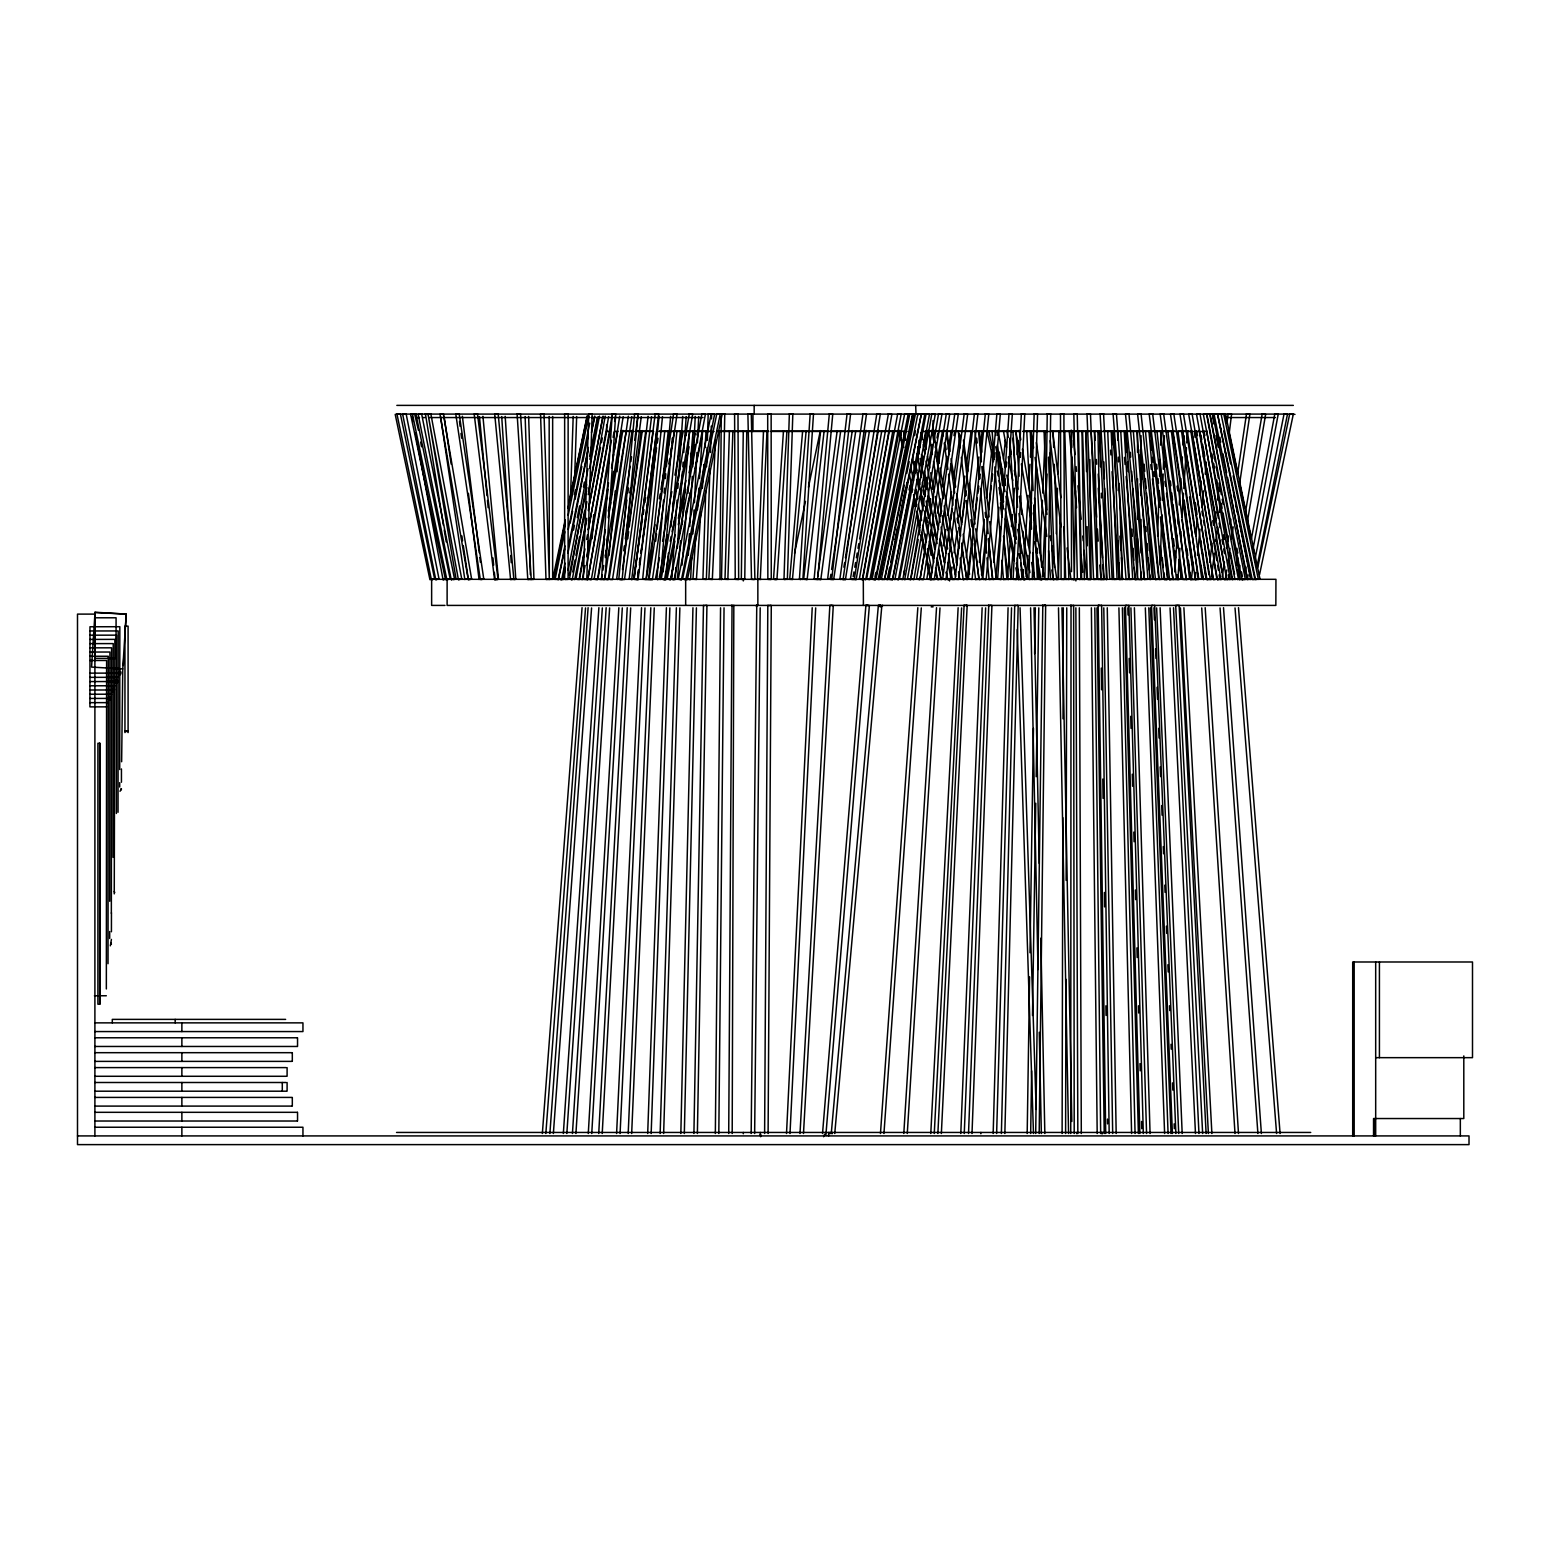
<?xml version="1.0" encoding="UTF-8"?>
<svg xmlns="http://www.w3.org/2000/svg" width="1550" height="1550" viewBox="0 0 1550 1550"><rect width="100%" height="100%" fill="white"/><g stroke="black" fill="none" stroke-linecap="round" stroke-linejoin="round"><path stroke-width="1.5" d="M106.349 988.958L106.621 660.474L89.958 660.494M108.016 963.712L108.287 656.251L89.958 656.27M109.682 938.467L109.701 931.511M109.721 901.286L109.895 699.399M111.348 913.241L111.581 647.822L89.958 647.842M110.321 945.829L111.426 939.416M111.426 931.763L111.445 912.795M113.053 857.382L113.189 690.796M114.254 893.885L114.874 639.375L89.977 639.414M116.386 813.459L116.483 682.174M118.032 812.278L118.188 630.947L89.977 630.966M119.699 787.032L119.699 782.653M119.718 769.536L119.796 673.572M121.442 788.737L120.009 791.294M121.442 782.227L121.442 768.936M1062.118 1133.515L1062.816 817.664M1063.029 718.774L1063.281 607.813M1065.606 1133.515L1065.935 979.29M1066.148 880.4L1066.749 607.833M756.497 605.256L756.613 607.116L756.749 605.256M728.713 1133.515L732.046 605.275M732.201 1133.515L733.828 605.275M764.615 1133.515L767.812 605.391L769.226 605.566M768.102 1133.515L771.28 605.43M1072.019 457.134L1074.266 579.603L1075.564 490.73M715.344 1133.515L720.556 607.813M718.812 1133.515L724.044 607.833M751.169 1133.515L756.729 607.813M754.637 1133.515L760.197 607.833M121.636 761.748L122.76 668.922L126.209 614.091L95.015 612.25L91.566 667.081L122.76 668.922M1035.691 1133.515L1042.801 605.275M1039.178 1133.515L1045.649 605.43M719.956 579.623L721.254 416.427M721.506 579.642L724.761 414.102M744.678 579.429L741.307 579.371L743.283 430.823M746.771 430.861L744.756 579.332L743.361 578.964M1046.037 579.642L1044.894 579.39L1047.238 414.044L1050.668 414.179L1048.304 579.351L1047.025 579.661M1027.185 1133.515L1029.607 976.849M1029.994 952.727L1033.462 728.384M1034.606 653.616L1035.322 607.774M1030.673 1133.515L1031.641 1070.895M1032.494 1015.482L1035.768 803.249M1036.175 776.705L1038.791 607.852M693.916 1133.515L703.467 605.391L704.494 605.527M697.384 1133.515L706.936 605.43L705.754 605.275M680.837 1133.515L692.947 607.774M684.325 1133.515L696.415 607.852M760.43 1135.452L760.527 1134.212L760.663 1136.731M1001.378 1133.515L1014.727 605.352L1016.064 605.546M1004.846 1133.515L1018.195 605.469L1017.032 605.275M1056.306 533.762L1057.468 488.269M1057.836 473.893L1058.941 430.803M1060.258 514.697L1058.321 579.158M729.411 430.803L724.993 579.274L728.403 579.467M732.898 430.881L727.861 579.08M993.163 1133.515L1008.081 607.774M996.631 1133.515L1011.53 607.852M660.145 1133.515L676.381 607.774M663.632 1133.515L679.869 607.871M570.419 500.243L573.19 416.427M574.604 478.795L576.658 416.524M583.304 579.274L588.748 414.024L592.178 414.044L586.791 579.371L587.818 579.661L611.417 440.336M705.754 490.653L702.906 579.254L706.335 579.448M706.509 466.705L707.129 447.543M707.362 440.355L708.195 414.024L711.159 414.373M709.919 469.204L706.374 579.371L703.022 579.138M710.442 452.445L711.295 426.114M711.528 418.926L711.683 414.141M792.825 414.141L787.361 579.371L783.971 579.158M1029.994 579.642L1028.793 579.332L1034.16 414.024L1036.039 413.734L1037.57 414.024L1032.242 579.371L1028.832 579.158M1156.765 562.495L1156.92 557.709M1157.637 536.164L1159.129 490.653M1159.594 476.296L1160.156 459.517M1160.621 445.16L1161.105 430.784M1160.156 564.994L1161.822 514.716M1162.287 500.34L1163.159 473.99M1163.314 469.204L1164.418 435.686M647.687 1133.515L666.403 607.755M651.155 1133.515L669.871 607.891M968.518 1133.515L988.745 605.275M972.005 1133.515L991.923 605.488L990.353 605.275M94.957 613.277L94.996 612.366M763.511 430.764L757.524 579.254L760.953 579.467M766.998 430.9L760.314 579.08M960.787 1133.515L982.138 607.755M964.255 1133.515L985.626 607.891M628.196 1133.515L650.806 607.736M631.664 1133.515L654.274 607.891M1042.239 579.158L1038.907 579.293L1039.256 572.066M1040.089 552.904L1042.394 500.224M1042.704 493.036L1045.417 430.764M1042.53 576.988L1045.126 517.119M1045.649 505.145L1047.006 474.009M616.59 1133.515L641.526 607.736M620.077 1133.515L644.974 607.91M715.461 440.316L708.854 579.254L712.264 579.487M719.394 430.9L712.322 579.409L710.656 578.964M786.509 1133.515L812.219 607.736M789.996 1133.515L815.688 607.91M937.866 1133.515L964.1 605.275M941.354 1133.515L967.181 605.411M688.316 555.288L689.382 533.723M689.75 526.554L692.269 476.257M692.734 466.686L695.252 416.388M691.668 557.845L690.602 579.409L687.406 579.061M692.869 533.898L694.051 509.95M694.419 502.762L696.938 452.484M697.403 442.893L698.721 416.543M1021.411 414.102L1024.744 414.257L1016.471 579.409L1013.138 579.099M930.775 1133.515L958.132 607.736M934.262 1133.515L961.601 607.91M598.726 1133.515L627.227 607.716M602.214 1133.515L630.695 607.929M94.879 614.517L94.996 612.541L126.209 614.091L125.531 625.948M123.322 665.493L123.767 657.587M618.837 607.736L588.283 1133.515M591.751 1133.515L622.306 607.91M799.994 1133.515L829.87 605.314L831.188 605.507M803.481 1133.515L833.28 605.527M1023.116 576.833L1023.562 569.625M1023.853 564.859L1028.096 495.38M1028.677 485.828L1030.014 464.244M1030.44 457.095L1031.467 440.297M1026.584 577.026L1027.902 555.462M1028.503 545.91L1030.401 514.755M903.805 1133.515L936.529 607.697M907.273 1133.515L939.998 607.929M572.434 1133.515L606.166 607.716M575.922 1133.515L609.634 607.929M587.431 557.671L588.516 540.873M592.139 538.722L593.708 514.755M695.911 533.704L692.947 579.196L696.357 579.506M697.461 509.756L698.876 488.192M699.496 478.621L702.615 430.726M696.415 579.429L700.774 512.372M702.344 488.424L703.913 464.477M704.998 447.718L706.083 430.958M1174.881 572.028L1177.206 536.087M1178 524.132L1178.31 519.327M1179.24 504.971L1180.945 478.601M1181.739 466.666L1182.359 457.056M1183.134 445.102L1183.754 435.511M1177.244 574.759L1177.864 579.545L1179.899 548.293M1180.674 536.339L1181.003 531.514M1181.933 517.177L1183.483 493.21M1183.793 488.444L1186.447 447.698M1186.757 442.932L1187.533 430.939M563.347 1133.515L598.881 607.697M566.835 1133.515L602.349 607.929M675.141 579.526L671.789 579.293L677.059 500.185M677.873 488.211L678.202 483.426M678.512 478.621L682.717 416.369M676.013 567.455L675.219 579.429L673.572 578.983M677.311 548.293L682.465 471.665M682.794 466.86L683.124 462.074M683.763 452.503L686.185 416.582M783.486 430.726L773.528 579.196L775.213 579.661L776.938 579.506L786.954 430.958M1001.087 579.429L1012.324 414.179L1010.445 413.734L1008.992 413.831L997.619 579.216L1001.029 579.526M880.458 1133.515L917.833 607.697M883.946 1133.515L921.301 607.929M549.882 1133.515L588.109 607.697M553.369 1133.515L591.577 607.949M542.345 1133.515L582.064 607.678M545.833 1133.515L585.532 607.949M1007.519 576.774L1010.522 538.47M1011.472 526.496L1012.402 514.523M1013.157 504.932L1014.475 488.173M1017.091 454.634L1018.214 440.278M1010.813 579.467L1012.867 553.118M1014.184 536.358L1014.553 531.572M1020.365 457.327L1020.753 452.542M680.547 540.853L677.408 579.177L681.438 579.681L714.608 414.412M681.923 524.094L689.614 430.687M682.058 565.091L686.572 510.008M687.948 493.249L693.063 430.978M822.527 1133.515L865.908 605.275M826.014 1133.515L869.376 605.546L866.605 605.275M656.89 579.158L663.555 500.127M664.156 492.939L664.562 488.153M665.376 478.582L665.764 473.796M666.384 466.608L670.627 416.311M660.339 579.467L671.46 447.756M671.867 442.971L672.274 438.185M985.064 579.681L986.168 579.564L1000.292 414.238L998.491 413.734L996.882 413.85L982.797 579.158L986.207 579.371M831.265 1133.515L878.385 605.256M834.752 1133.515L881.64 607.968M121.404 789.764L121.152 788.621M802.667 430.668L789.725 578.964M806.136 430.997L792.438 579.487L789.066 579.274M829.327 413.927L814.118 579.158L820.803 579.623L840.662 431.074M993.744 562.379L998.975 507.315M1001.707 478.562L1002.598 468.991M1003.509 459.401L1005.33 440.258M995.836 577.084L1000.622 526.806M1004.478 486.08L1005.156 478.892M1006.299 466.918L1006.744 462.132M605.372 557.593L606.069 550.405M606.748 543.217L607.445 536.048M610.196 507.296L610.642 502.51M611.107 497.724L613.626 471.374M609.072 555.539L615.253 490.885M617.074 471.723L620.969 431.016M637.999 414.16L634.648 413.831L618.799 579.138L619.864 579.545L624.495 579.487L645.788 431.094M638.058 414.238L622.131 579.584L616.667 579.002L626.859 500.069M1193.306 562.379L1191.369 579.254M1195.825 536.048L1197.433 519.269M1199.719 495.322L1201.095 480.965M1203.381 457.017L1203.827 452.213M1195.844 572.299L1195.166 579.487L1191.098 579.642M1197.452 555.539L1199.971 529.189M1202.025 507.644L1203.633 490.885M1205.241 474.126L1206.384 462.152M663.051 571.969L676.982 430.668M668.399 553.137L665.803 579.661L675.025 534.808M670.995 526.806L680.45 430.997M659.06 416.291L642.649 579.138L648.52 579.661L652.376 579.623L677.04 414.334M662.509 416.64L646.118 579.487L642.746 579.254M971.85 541.202L967.045 579.526L968.382 579.119L985.316 413.889M972.044 579.487L988.764 414.257M979.387 562.359L984.173 519.25M986.556 497.705L991.864 449.81M981.518 574.721L985.761 536.397M988.687 510.047L991.341 486.099M991.864 481.314L992.659 474.126M664.834 430.648L648.636 578.964M655.689 541.183L656.522 533.994M657.064 529.209L668.283 431.036M803.656 579.138L820.648 430.648M807.124 579.506L824.116 431.036M648.094 416.272L629.164 579.119L632.555 579.429M651.562 416.659L631.683 579.681M974.408 413.869L955.11 579.119L959.683 579.08L958.501 571.931M977.876 414.276L958.578 579.526L955.381 579.312M827.642 579.119L847.075 413.869L850.466 414.179M855.736 431.094L833.648 579.564L831.691 579.545L850.543 414.276L847.23 414.024M629.959 492.881L630.54 488.095M627.769 538.819L628.661 531.631M629.261 526.845L641.099 431.055M658.673 414.296L638.096 579.623L633.95 578.964L655.204 413.85M1209.736 562.34L1212.119 543.178M1214.483 524.016L1215.956 512.042M1217.447 500.069L1218.92 488.095M1226.922 423.441L1228.123 413.85L1231.514 414.199M1211.422 577.143L1214.386 553.195M1215.859 541.221L1217.641 526.845M1219.424 512.469L1220.606 502.897M1228.898 435.841L1231.572 414.296L1228.259 414.005M966.289 557.554L969.913 528.821M972.625 507.257L978.961 456.979M980.452 445.005L982.274 430.629M974.562 519.657L977.275 498.112M977.876 493.307L978.786 486.138M979.697 478.95L980.298 474.145M638.096 579.623L634.124 579.177L653.267 430.609M637.844 577.162L638.774 569.974M639.394 565.169L640.324 558M641.855 546.026L640.925 553.195L656.561 447.853M642.475 541.221L656.716 431.074M627.808 492.881L628.428 488.095M634.706 440.2L637.844 416.252M623.72 550.792L624.34 546.007M625.289 538.819L641.293 416.698M946.256 571.931L947.534 579.002L942.652 579.235L964.216 413.85M944.803 579.642L945.946 579.487L967.665 414.296M817.741 576.697L837.213 430.609M840.914 579.487L839.868 579.158L863.001 413.831M869.453 430.881L845.409 579.603L843.045 579.661L866.45 414.315M947.903 562.476L951.08 579.002L947.98 579.661L950.305 579.002L952.087 567.087M954.102 552.73L957.125 531.166M959.14 516.809L964.836 476.082M966.502 464.109L971.191 430.59M956.195 562.805L958.559 546.046M961.911 522.098L964.914 500.534M965.592 495.748L966.251 490.963M622.48 569.489L642.339 430.59M631.799 416.718L608.22 579.584L606.515 579.584L604.829 579.138L628.351 416.214M954.8 413.811L930.872 579.158L937.014 579.002L935.658 571.892M934.243 579.584L958.249 414.315M634.744 579.487L633.582 579.138L642.436 519.192M643.153 514.406L643.851 509.621M644.936 502.433L645.633 497.647M637.67 574.779L638.387 569.993M639.452 562.805L640.169 558.019M657.278 443.067L657.994 438.282M650.341 579.506L649.062 579.138L673.591 413.811M831.226 579.448L830.102 579.138L830.916 574.275M831.633 569.489L852.306 430.59M1222.253 576.678L1224.403 562.301M1226.534 547.925L1228.317 535.951M1230.099 523.977L1230.816 519.192M1237.598 473.699L1246.51 413.811L1249.862 414.392L1239.244 486.177M1223.88 579.099L1225.236 579.642L1226.767 569.993M1228.201 560.403L1229.983 548.429M1231.397 538.857L1233.18 526.884M943.175 546.007L945.713 529.48M947.864 515.317L951.487 491.699M953.657 477.536L960.148 435.046M945.887 551.257L947.689 539.458M950.596 520.567L952.398 508.768M630.133 466.279L612.463 579.584L610.467 579.526L609.092 579.138L632.206 430.338M630.869 461.551L631.606 456.824M605.314 530.023L597.506 579.584L595.239 579.467L594.115 579.119L608.201 489.335M611.553 468.1L619.729 416.156M608.278 511.132L623.158 416.718M922.018 579.584L923.471 579.487L949.646 414.354L946.314 413.753M850.427 579.041L876.835 413.792M881.776 430.9L856.143 579.623L854.263 579.487L880.264 414.354M843.898 567.222L844.653 562.514M845.409 557.787L866.024 430.319M930.077 579.487L926.842 579.099L929.128 564.878M933.798 536.552L934.572 531.824M937.692 512.934L940.036 498.771M941.974 486.971L947.05 456.281M948.212 449.209L951.332 430.319M940.734 515.859L941.509 511.151M953.986 435.608L954.761 430.881M602.156 574.876L601.361 579.603L597.99 579.099L604.655 538.896M608.22 517.661L622.848 430.319M602.95 570.167L603.725 565.44M605.314 555.985L626.278 430.881M586.849 564.859L611.979 416.136M614.614 421.445L615.408 416.718M910.741 578.964L913.803 579.467L910.625 579.099L938.544 413.792L941.916 414.296L913.938 579.545M646.195 579.274L654.933 524.733M659.351 498.771L660.164 494.043M660.959 489.335L668.999 442.118M668.806 463.934L669.619 459.207M670.414 454.499L674.444 430.881M664.485 579.506L661.23 579.099L689.304 413.792L692.656 414.296L664.524 579.661L665.958 579.603M1236.474 564.859L1237.675 557.787M1245.328 512.934L1262.204 413.792L1265.575 414.412L1262.359 413.714M1238.295 574.876L1239.903 565.44M1247.149 522.951L1265.633 414.354M853.139 576.658L853.953 571.931M854.767 567.222L855.581 562.495M856.394 557.768L857.208 553.059M858.022 548.332L858.836 543.604M859.649 538.896L878.366 430.299M859.359 579.002L888.421 413.772M862.653 579.526L859.475 579.119L862.691 579.545L891.851 414.373L888.557 413.714M916.515 579.022L923.141 541.241M929.361 505.842L930.62 498.751M932.267 489.316L935.58 470.425M937.246 460.989L942.632 430.299M917.755 579.041L916.67 579.138L919.828 579.661L924.498 553.641M587.896 579.022L609.324 458.606M613.102 437.391L613.955 432.644M591.325 579.623L608.549 482.825M612.754 459.246L613.587 454.499M614.439 449.791L617.791 430.9M576.019 579.002L586.597 520.006M588.283 510.551L605.217 416.136M579.448 579.623L584.951 548.933M586.636 539.497L587.489 534.769M588.341 530.042L608.646 416.737M902.836 579.293L931.821 413.772L935.173 414.412L931.918 413.85M904.677 579.623L935.251 414.373M862.42 579.002L889.448 430.28M863.408 605.411L863.292 579.332L865.752 579.545L892.858 430.919M910.625 579.681L907.428 579.061L918.278 519.986M924.401 486.933L926.144 477.497M928.334 465.698L932.267 444.443M934.011 435.007L934.882 430.28M910.78 579.623L918.201 539.497M919.092 534.769L919.964 530.061L917.058 515.937M935.251 447.427L936.123 442.719M936.994 437.991L937.866 433.264M569.412 579.235L586.578 484.569M589.697 468.042L599.462 416.117M572.241 579.642L586.888 501.735M588.225 494.644L602.873 416.756M585.086 565.479L582.432 579.642L579.158 579.08L583.439 555.384M588.303 529.422L606.844 430.28M586.849 556.043L609.809 433.283M655.456 579.002L659.447 557.748M662.548 541.241L671.847 491.641M674.947 475.133L682.93 432.624M659.331 577.278L667.294 534.789M672.603 506.462L679.694 468.681M685.894 435.647L686.786 430.919M670.956 579.002L701.937 413.753M674.192 579.526L705.366 414.392L702.053 413.831M867.923 579.409L866.624 579.061L897.702 413.753L901.054 414.334L897.857 413.85M869.899 579.584L901.112 414.392M894.989 579.002L926.125 413.753L927.83 413.908L929.477 414.334L898.419 579.642M1245.173 571.931L1246.064 567.184M1251.373 538.877L1274.856 413.753L1276.89 413.966L1278.188 414.334L1253.02 548.952M1247.188 579.564L1248.157 574.914M871.023 579.002L899.291 430.28M874.898 577.278L875.789 572.551M902.739 579.584L899.484 579.041L914.907 498.732M921.281 465.678L923.102 456.223M924.943 446.787L928.121 430.261M903.727 574.934L904.638 570.206M572.725 571.911L575.031 560.092M575.941 555.384L579.623 536.494M580.553 531.766L584.679 510.531M588.361 491.641L603.066 416.097M574.701 579.603L586.714 518.281M589.465 504.118L600.509 447.466M601.419 442.738L602.349 438.011M562.902 578.983L565.208 567.184M567.978 553.021L588.303 449.151M591.519 432.624L594.754 416.097M568.153 570.206L588.012 468.701M589.852 459.265L598.164 416.756M889.119 578.983L921.475 413.734L923.393 413.986L924.808 414.354L892.432 579.681M873.464 579.39L872.107 579.022L904.716 413.734L908.087 414.373L904.812 413.792M908.126 414.412L875.382 579.681M670.201 541.202L671.131 536.474M672.08 531.766L674.928 517.603M679.656 493.985L689.091 446.787M678.338 518.281L685.894 480.519M690.622 456.901L695.349 433.302M895.067 579.564L892.8 579.041L911.09 486.913M923.451 442.738L925.815 430.939M1254.803 560.092L1284.098 413.734L1285.628 413.927L1287.43 414.431L1256.798 567.862M558.31 578.964L564.975 545.929M568.308 529.403L589.717 423.169M565.033 563.134L561.623 579.681M568.85 544.263L588.38 447.466M592.662 426.231L594.561 416.776M577.278 517.603L579.642 505.804M583.439 486.913L584.389 482.186M589.62 456.223L597.215 418.461M569.296 574.934L586.849 487.591M884.566 578.964L917.929 413.734M921.204 414.431L887.898 579.681M877.126 579.312L875.963 579.002L909.831 413.734L912.931 414.431L906.769 445.102M885.089 551.335L887.491 539.536M888.46 534.808L890.378 525.373M892.8 513.573L896.656 494.683M897.605 489.955L899.542 480.519M900.511 475.792L905.801 449.829M563.735 577.298L565.208 570.226M573.461 530.1L574.43 525.373M889.719 567.164L887.298 578.964L890.494 579.661M890.688 562.437L900.841 512.876M901.809 508.148L907.118 482.186M909.075 489.955L910.044 485.247M557.225 579.487L555.171 579.002L564.801 531.747M568.211 515.22L588.671 416.078M558.387 579.623L564.801 548.991M570.167 523.009L572.589 511.209M575.031 499.41L581.851 466.356M582.819 461.648L588.186 435.666M881.388 578.964L915.488 413.714L918.821 414.431L913.531 413.966L916.903 414.257M884.604 579.584L904.289 485.247M906.711 473.448L909.153 461.648M914.519 435.666L915.488 430.958M553.912 579.216L565.091 522.311M568.056 508.148L587.314 416.078M574.411 494.683L575.399 489.974M673.359 565.518L670.414 579.681L667.101 579.002L674.851 541.202M678.299 524.675L685.662 489.257M689.091 472.731L694.981 444.404M696.938 434.969L697.926 430.241M678.261 541.899L682.678 520.664M682.601 578.964L685.662 579.661L682.581 579.002L716.836 413.714L718.328 413.966L720.169 414.431L685.778 579.661M878.211 578.964L912.601 413.714M882.725 579.584L879.509 579.022L914.19 413.714L916.011 414.199L915.663 405.383M895.009 539.536L897.469 527.736M899.93 515.937L905.355 489.974M1257.844 567.164L1289.755 413.714M552.788 578.964L565.227 519.947M569.199 501.057L587.121 416.078M555.249 571.873L557.225 562.437M564.2 529.383L565.188 524.656M572.144 491.621L574.139 482.166M576.619 470.367L583.594 437.313M584.583 432.605L586.578 423.15M685.798 513.573L690.273 492.338M695.233 468.72L702.189 435.686M724.722 414.179L722.145 414.373L687.367 579.681L684.286 579.022M794.53 553.35L805.458 501.425M808.441 487.262L820.376 430.59M881.408 579.293L878.598 579.002L879.625 579.196L913.88 413.714M1259.549 574.604L1293.339 414.082L1224.829 414.082M1093.583 579.39L1087.015 414.141L1090.444 413.927M1090.328 414.16L1087.054 414.218M1093.622 579.312L1097.013 579.177M1162.442 579.254L1159.168 579.584L1145.45 430.997M1022.981 579.371L1025.286 578.964M1134.91 579.39L1138.456 579.002M1100.151 414.102L1103.522 413.889M1103.542 414.063L1100.229 414.276M564.684 414.005L568.094 414.005M552.653 416.466L552.653 579.312L549.204 579.39L550.405 578.983M564.936 579.254L563.251 579.138L568.094 579.39L568.133 414.082L564.762 414.199M1128.981 413.908L1144.094 579.158L1140.006 579.642L1137.584 579.39L1125.707 430.687M545.988 579.371L540.543 414.121L543.953 413.927M546.026 579.293L549.32 579.119M549.165 416.466L549.301 579.409L544.031 414.024L540.659 414.238M992.407 579.254L989.113 579.584L986.982 557.923M1149.926 579.39L1153.471 579.099L1146.516 492.978M1097.749 579.274L1098.737 579.002M1173.195 579.332L1169.611 579.623L1149.209 414.276L1152.599 413.947L1149.267 414.199M1176.276 579.293L1173.118 579.603M1116.368 414.063L1113.074 414.296M1125.378 579.371L1128.729 579.099M520.432 414.082L517.177 414.315M515.607 579.371L514.019 579.661M527.833 579.351L531.204 579.119M531.088 579.371L527.93 579.545M996.243 579.196L992.911 579.409L996.224 579.041M1058.534 579.467L1054.291 464.302M1113.714 579.293L1115.206 578.983M1165.193 579.681L1167.828 579.08L1161.783 516.867M1167.809 579.254L1166.472 579.603L1167.596 579.216M767.754 413.986L771.125 413.986M767.831 579.235L771.222 579.409L767.851 579.409L767.696 414.063L771.144 414.16L771.261 579.332M979.503 579.661L982.564 579.158L975.686 528.802M1032.164 579.467L1034.625 578.964L1031.622 562.476M1140.684 579.39L1141.033 572.124M757.562 579.177L758.667 578.964M1007.597 579.39L1010.949 579.08L1005.504 519.289M1010.91 579.274L1009.961 579.099M1171.316 430.609L1189.567 579.099L1186.176 579.584L1187.048 579.158M510.628 579.351L513.844 579.041L498.17 413.908L494.799 414.334M498.441 579.235L494.644 579.603L498.441 579.08L482.922 416.291M513.883 579.274L510.589 579.564L494.721 414.238L498.092 413.811M1086.821 579.235L1081.687 579.467M1082.539 430.881L1087.441 579.39L1088.875 579.681L1091.103 579.39L1089.863 459.575M1047.296 413.966L1050.648 414.005M1044.874 579.216L1048.246 579.254M721.331 413.966L724.702 414.005M719.026 579.216L722.397 579.254M1060.529 413.986L1063.901 413.986M1061.111 579.235L1064.482 579.409L1061.111 579.409L1060.471 414.063L1063.901 414.16L1064.54 579.332M1181.429 579.235L1178.794 559.938M734.584 413.986L737.955 413.986M735.281 579.235L738.653 579.409L737.994 414.063L734.603 414.199L735.223 579.332L738.614 579.429M1039.023 579.351L1040.825 579.642M1137.681 414.16L1141.013 413.986L1137.739 414.354M1144.52 579.351L1145.779 579.022M1147.872 579.293L1144.578 579.564M1155.428 579.409L1158.761 579.041L1141.071 413.889M1158.78 579.216L1155.506 579.603L1137.622 414.257M1170.579 414.392L1173.815 413.927L1198.77 579.041L1197.259 579.545L1195.438 579.642L1170.483 414.334L1173.834 413.753M1015.831 567.881L1018.311 579.681L1022.38 579.08M1071.244 579.254L1074.828 579.235M1195.379 579.506L1198.673 579.002M1073.821 414.024L1077.192 413.947M1077.424 579.254L1080.776 579.196L1079.73 579.642M1119.468 579.332L1114.004 430.881M747.875 414.024L751.246 413.947M754.889 579.409L751.285 414.024L747.894 414.218L751.518 579.371L754.211 579.584M1003.509 579.351L1004.788 579.022M1006.725 579.371L1003.625 579.584M1181.449 430.59L1201.831 579.08L1199.119 579.216M975.531 579.429L976.674 579.08M978.825 579.235L975.589 579.603L966.328 500.495M474.164 414.199L477.478 413.792L498.015 579.099L496.814 578.983M477.497 413.947L474.222 414.373L494.547 579.526M481.236 579.661L483.658 578.983L479.725 579.216M1070.856 579.196L1065.625 579.467M961.639 543.159L966.619 579.08L963.248 579.623L964.488 579.099M1190.807 579.642L1189.954 572.357M1169.611 579.623L1172.866 579.041L1152.658 413.869M741.346 579.196L742.392 578.983M1183.27 413.927L1180.151 414.238L1183.367 413.734M1183.444 413.792L1210.221 579.138L1206.927 579.526L1180.015 414.354M1209.833 579.661L1213.049 579.138L1190.768 430.571M708.912 579.158L710.171 578.964M725.071 579.177L726.214 578.964M1160.253 414.218L1163.566 413.772M1163.527 413.947L1160.291 414.392M1183.832 579.661L1186.215 579.022L1185.033 579.526M455.797 414.238L459.091 413.753M1057.914 579.061L1053.303 579.623L1054.814 579.08M1206.074 578.983L1199.7 538.916M588.806 413.927L592.139 414.024M583.362 579.177L586.83 579.216M933.1 606.864L931.201 606.864M615.641 414.296L612.347 414.082M601.574 579.119L604.926 579.351M1222.427 578.983L1225.12 579.661M1192.047 413.869L1188.908 414.238L1192.066 413.734L1220.819 579.022L1217.525 579.661L1220.644 578.964M1217.447 579.545L1188.714 414.373M1037.531 414.257L1034.218 414.121M1016.354 579.526L1013.099 579.371L1021.334 413.986L1024.744 414.063M1012.228 414.296L1008.934 414.063M997.696 579.119L1001.048 579.351M690.486 579.526L689.111 579.681M1000.196 414.315L996.863 414.024M1119.894 579.196L1118.848 562.631M656.948 579.099L660.3 579.371M1135.375 579.216L1134.329 567.455M443.455 525.314L425.456 414.024M440.142 414.412L443.358 413.889L471.607 579.022L470.134 579.487L468.255 579.661L440.026 414.354L443.397 413.734M453.472 579.661L456.068 578.983L427.974 413.792L458.412 579.642L461.745 579.061L430.823 413.753L428.032 414.16M468.255 579.526L471.51 578.983M1033.249 512.934L1044.506 579.022L1041.154 579.661L1042.317 579.196M637.883 414.354L634.648 414.005M1214.018 579.681L1216.886 579.099L1214.154 562.495M813.401 414.276L810.107 414.102M799.509 579.119L802.881 579.351L813.479 414.179L811.871 413.734L810.166 413.831L799.432 579.216L800.556 579.603M1210.182 579.158L1207.004 579.661M1199.739 413.889L1196.678 414.431L1199.874 413.734M1232.483 579.661L1235.059 579.002M1213.708 423.847L1212.449 414.179M1246.936 579.041L1227.542 477.478M1206.869 414.431L1212.546 413.792M1240.155 578.964L1210.473 416.117M1068.861 579.642L1064.772 430.784M832.583 414.373L829.405 414.024L832.757 414.16L817.586 579.467L814.215 579.293M415.826 413.753L412.707 414.354L415.846 413.714L450.178 578.964M430.745 413.811L427.548 414.431M443.067 579.681L446.245 578.964L443.067 579.681L415.478 433.283M458.49 579.564L461.726 578.964M661.269 578.983L664.194 579.642M1235.021 579.642L1203.362 414.392L1206.675 413.714M1206.714 413.811L1203.517 414.431M947.728 579.584L946.294 572.551M1177.748 579.545L1175.636 579.487M1239.709 579.681L1242.306 579.002M803.714 579.041L805.244 579.002M549.301 579.409L546.084 579.487M1139.851 1133.515L1125.455 605.449L1126.772 605.275M988.648 414.354L985.393 414.024L988.706 414.16M968.518 579.099L971.986 579.409M1241.996 579.661L1209.736 414.218M1242.131 579.681L1243.623 579.216M1245.289 579.041L1212.623 413.734L1210.957 413.947M1175.849 605.546L1177.516 605.275M1206.113 1133.515L1179.143 605.314L1178.019 605.507M827.719 579.041L830.955 579.371M977.759 414.373L974.524 413.986L977.817 414.179M435.763 579.661L402.69 414.412L406.003 413.714M405.848 413.831L402.864 414.431M451.244 579.661L418.171 414.412L421.484 413.792M439.037 579.041L406.1 413.734M454.537 579.041L421.581 413.734M1020.849 563.134L1024.143 579.661L1025.325 579.312M953.618 579.642L955.265 579.254M1253.117 579.661L1254.57 579.196M967.568 414.373L964.333 413.772L967.607 414.199M942.555 579.022L946.062 579.467M616.571 579.022L617.617 579.506M1021.702 579.409L1020.617 579.623M658.537 414.373L655.34 413.772L658.614 414.199M1214.076 414.373L1217.312 413.714L1214.115 414.431L1247.769 579.681M954.858 413.772L958.191 414.257M958.036 414.412L954.916 413.947M930.852 579.002L933.952 579.661M936.936 579.041L935.386 579.409M604.849 579.002L608.143 579.467M1105.712 1133.515L1098.156 605.449L1099.241 605.275M1100.984 605.275L1100.558 605.546M1172.401 1133.515L1151.495 605.469L1153.064 605.275M1259.995 579.002L1225.449 413.714L1222.291 413.734M863.079 413.772L866.373 414.238M866.314 414.392L863.137 413.966M839.887 579.002L843.2 579.467M931.569 579.642L932.383 579.506M1252.226 579.603L1217.699 414.431L1219.734 413.947L1221.013 413.714L1255.423 578.964M1220.993 413.753L1217.816 414.431M530.914 579.584L533.936 579.351L528.627 416.427M1104.201 579.642L1098.253 488.192M400.326 413.714L434.639 578.983M673.669 413.753L676.982 414.238M676.924 414.392L673.746 413.947M649.082 579.002L652.376 579.487M1246.568 413.753L1249.881 414.238M1070.74 1133.515L1071.031 605.275M1072.503 605.546L1073.627 605.372L1074.208 1133.515M427.393 414.044L424.661 414.412M498.034 579.409L496.814 579.623M941.489 579.467L943.194 579.099M1107.223 579.177L1103.697 579.254L1102.825 565.053M1222.214 413.869L1220.858 414.334L1222.098 414.024M1057.933 579.526L1056.461 579.681M1243.933 579.661L1246.859 578.964L1245.599 579.099M1233.18 475.811L1254.996 579.681L1256.333 579.429M1258.29 578.964L1223.686 413.714M413.269 414.218L412.048 414.315L413.23 414.334M1225.353 413.753L1222.214 414.412L1223.183 413.85M1246.355 579.312L1245.599 579.487M465.717 579.216L468.003 578.964M1237.636 579.274L1234.478 578.964M1203.575 579.216L1205.222 578.983M1248.409 579.429L1251.005 578.964L1250.017 579.274M957.144 579.312L959.663 578.964M1214.483 414.044L1211.984 414.431M1090.367 579.545L1086.027 430.764L1086.531 471.549M1034.509 579.099L1032.649 553.059M1259.666 579.061L1257.825 579.409M876.913 413.753L880.206 414.276L876.971 413.927M1224.713 413.889L1222.098 414.082M1106.371 579.545L1104.646 488.25M949.511 414.412L946.294 413.889L920.138 579.041L921.533 579.506M920.216 578.983L923.432 579.467M594.173 578.983L597.428 579.487M1103.736 579.545L1101.023 579.603L1097.923 430.803M689.382 413.734L692.618 414.276M398.486 413.734L395.211 414.412L429.931 579.681L433.225 578.983M410.692 414.412L413.695 413.792M1223.686 414.121L396.839 414.082M448.744 578.983L445.489 579.661L410.634 414.431M1243.894 579.409L1245.154 578.964L1242.247 579.661M1250.056 579.545L1251.722 579.002M418.345 414.431L421.484 413.714M931.182 579.545L921.494 532.464M1210.879 414.199L1209.349 414.431M954.044 579.138L950.944 579.351M1084.361 579.584L1081.978 430.803M938.622 413.734L941.877 414.276M1112.164 579.584L1103.581 413.986M940.056 579.08L941.199 579.041L938.06 579.681M1026.72 579.041L1024.337 579.681M1106.061 579.584L1107.126 579.409L1099.493 430.745L1100.539 466.821M1050.571 579.041L1048.556 550.637M902.236 578.964L905.433 579.526M1127.644 579.584L1128.749 579.274L1116.446 413.947L1114.876 413.734L1113.094 414.063L1126.094 579.661M621.337 578.983L622.209 579.39M946.314 579.041L947.438 578.964M1239.264 579.041L1237.675 579.642M454.906 579.022L455.971 578.964M1211.596 579.041L1213.03 579.002M587.721 579.661L583.381 579.371M1136.983 579.603L1135.317 579.584M414.586 413.753L418.442 430.28M965.088 579.022L966.541 579.002M1231.456 579.002L1229.886 579.642M1082.733 579.002L1081.648 579.254L1078.49 430.861M1130.725 579.002L1129.369 579.293L1120.728 430.939M977.275 579.002L978.844 579.041L963.403 445.005M1055.414 579.002L1056.751 578.964L1051.675 545.542M1073.452 579.642L1074.46 579.448L1071.302 579.487M1088.856 578.983L1087.906 579.119L1091.103 579.216M1200.533 579.002L1201.734 579.002M1188.133 579.002L1189.509 579.041M1220.702 579.661L1222.175 579.235M907.467 578.964L908.939 579.119M1166.317 578.983L1167.615 579.041L1160.388 516.847M702.034 413.714L705.134 414.276M1278.169 414.431L1274.972 413.831M1146.283 578.983L1147.872 579.119L1136.789 430.706M1127.625 605.546L1128.904 605.391L1143.319 1133.515M1180.461 578.964L1178.407 579.681M929.399 414.431L926.241 413.831M568.928 578.964L572.163 579.584L571.136 579.584M866.663 578.964L869.55 579.448L868.523 579.526M941.005 579.681L937.091 560.771M832.989 605.566L831.478 605.275M1005.407 578.964L1006.841 579.099M1067.233 578.964L1065.683 579.216L1064.036 526.69M891.657 414.431L888.538 413.869M571.524 578.964L574.023 579.39M1121.367 578.964L1123.072 579.158M899.504 578.964L900.589 579.08M991.244 578.964L992.407 579.08L988.629 538.451M924.808 414.431L921.611 413.811M872.127 578.964L875.285 579.681L874.316 579.545M1085.794 578.964L1086.821 579.08L1084.128 550.405M769.73 605.566L770.447 605.275M532.386 578.964L533.917 579.177M1102.844 578.964L1104.104 579.119M89.977 635.19L116.541 635.151L116.483 681.535L89.939 681.574M89.977 643.618L113.227 643.599L113.189 689.982L89.939 690.002M89.958 652.046L109.934 652.027L109.895 698.411L89.919 698.449M89.939 673.146L119.796 673.107L119.834 626.723L89.977 626.762L89.919 706.877L106.582 706.858M89.939 677.35L118.149 677.331M89.939 685.798L114.836 685.759M89.919 694.226L111.542 694.206M89.919 702.654L108.248 702.634M94.434 995.778L106.349 995.759M396.839 405.383L1293.339 405.383M416.524 417.551L419.507 417.551M422.937 417.551L425.068 417.551M429.505 417.551L589.678 417.551M591.248 417.551L673.494 417.551M674.56 417.551L703.041 417.551M1225.43 417.551L1275.398 417.551M624.107 431.113L633.582 431.113M637.147 431.113L651.678 431.113M659.389 431.113L670.472 431.113M672.584 431.113L683.124 431.113M684.732 431.113L708.97 431.113M717.398 431.113L749.541 431.113M750.336 431.113L768.587 431.113M771.357 431.113L810.476 431.113M812.142 431.113L828.417 431.113M830.025 431.113L845.893 431.113M847.211 431.113L861.102 431.113M862.168 431.113L886.154 431.113M887.046 431.113L895.28 431.113M896.152 431.113L901.848 431.113M925.893 431.113L929.593 431.113M930.136 431.113L953.482 431.113M954.839 431.113L972.683 431.113M974.698 431.113L985.587 431.113M986.11 431.113L996.514 431.113M998.374 431.113L1020.365 431.113M1023.155 431.113L1047.18 431.113M1050.668 431.113L1101.585 431.113M1103.639 431.113L1163.701 431.113M1164.05 431.113L1174.629 431.113M1188.986 431.113L1177.923 431.113L1198.382 579.564M610.371 431.462L606.728 431.462L606.651 424.952M614.246 431.462L617.733 431.462M621.337 431.462L634.124 431.462M636.856 431.462L653.635 431.462M659.137 431.462L714.104 431.462M717.398 431.462L768.587 431.462M770.989 431.462L828.824 431.462M829.754 431.462L845.893 431.462M846.533 431.462L861.161 431.462M862.168 431.462L886.387 431.462M886.91 431.462L902.526 431.462M904.444 431.462L907.196 431.462M921.688 431.462L924.846 431.462M925.602 431.462L929.69 431.462M930.136 431.462L953.482 431.462M954.8 431.462L1020.365 431.462M1022.768 431.462L1191.679 431.462M1193.577 431.462L1206.365 431.462M446.226 579.312L431.636 579.312L431.636 605.411L444.966 605.411M686.301 579.312L1275.941 579.312L1275.844 605.411L686.301 605.411M124.949 730.786L128.088 730.786M124.949 730.98L128.088 730.98M124.949 731.445L128.088 731.445M285.626 1019.377L112.297 1019.377L112.297 1022.864M94.899 1022.864L302.948 1022.864L302.948 1031.564L94.899 1031.564M94.899 1037.783L297.309 1037.783M94.899 1046.463L297.309 1046.463M94.899 1052.683L291.691 1052.683M1375.683 1057.662L1472.5 1057.662L1472.5 961.988L1352.704 961.988L1352.704 1135.918M94.899 1061.382L291.691 1061.382M94.899 1067.601L286.052 1067.601M94.899 1076.281L286.052 1076.281M94.899 1082.501L286.052 1082.501M94.899 1091.2L286.052 1091.2M94.899 1097.419L291.691 1097.419M94.899 1106.099L291.691 1106.099M94.899 1112.319L297.309 1112.319M94.899 1121.018L297.309 1121.018M94.899 1127.237L302.948 1127.237L302.948 1135.918M396.548 1132.449L1310.719 1132.449M77.5 1135.918L1469.013 1135.918L1469.013 1144.617L77.5 1144.617L77.5 614.11L94.899 614.11L94.899 1135.918M1099.686 605.566L1098.369 605.507M1020.675 578.964L1021.915 579.138M1051.656 578.964L1053.051 579.158M1071.806 605.566L1070.275 605.469M1152.425 578.964L1140.18 449.829M1141.594 579.681L1125.513 414.238L1128.923 413.85L1125.649 414.334M1099.706 578.964L1101.12 579.177M1036.136 578.964L1037.357 579.158M551.025 578.964L552.594 579.235M514.697 578.964L515.724 579.119M966.096 605.546L967.084 605.411L965.572 605.275M918.007 413.714L921.165 414.431L918.104 413.811M1115.942 578.964L1117.085 579.158M1106.196 578.983L1106.971 579.158M1067.737 578.964L1068.977 579.177M1131.694 578.964L1132.701 579.138M1161.706 578.964L1148.899 430.687M673.63 579.661L671.867 579.312M1073.375 578.964L1074.615 579.196M732.259 605.546L731.387 605.449M1044.564 605.275L1045.611 605.469L1042.239 605.43M681.399 579.681L678.241 579.041L711.198 413.734L714.531 414.431L711.373 413.811M989.714 605.527L988.493 605.372M876.002 578.964L879.16 579.681M868.232 605.507L866.004 605.294M1008.197 579.661L1003.586 536.377M965.107 605.507L963.984 605.352M555.152 578.964L558.329 579.603M880.032 605.391L881.194 605.507M880.691 605.449C875.905 603.88 882.512 609.886 882.589 605.256M563.057 579.661L560.441 579.158M1119.681 579.642L1122.316 579.351L1119.216 483.464M1154.673 605.275L1175.869 1133.515M785.133 579.642L783.99 579.39L789.357 414.024L792.806 414.063L789.396 414.102M952.417 579.623L948.406 553.621M667.081 578.964L668.379 579.196M1023.465 579.642L1022.264 569.857M852.577 579.623L854.011 579.448M664.194 579.002L665.764 579.409M656.425 579.022L658.033 579.623L656.929 579.254M578.421 579.623L576.387 578.964L577.356 579.429M871.933 579.022L873.425 579.584M775.775 579.022L776.938 579.332M695.214 579.022L696.357 579.332M718.812 413.734L722.145 414.373M636.197 579.564L634.861 579.216M589.232 579.061C585.9 579.041 594.057 580.262 589.833 579.158M1164.806 579.642L1163.721 572.318M887.259 579.603L885.864 579.332M791.256 579.061L792.379 579.39M983.727 579.545L982.913 579.312M819.562 579.099L820.783 579.429M554.028 579.235L555.636 579.429M883.771 579.526L882.706 579.312M918.356 579.138L919.731 579.487M553.912 579.138L553.04 579.002M844.014 579.138L845.331 579.506M560.189 579.467C564.084 580.087 556.528 578.46 559.938 579.409M851.725 579.487L850.562 579.158L853.275 579.274M806.077 579.119L807.046 579.584L803.772 579.254M916.341 414.257L915.876 414.102M1285.744 413.947L1287.372 414.354M1285.744 414.179L1284.194 413.792M1291.654 414.179L1293.068 414.431L1291.305 414.102M911.322 413.986L912.969 414.373M911.342 414.16L909.695 413.772M854.864 579.177L856.065 579.526M716.991 413.772L720.149 414.392M1291.906 413.772L1294.986 414.412M668.98 579.312L670.317 579.623M864.667 579.235L865.752 579.545M916.709 414.199L915.585 413.772M564.994 579.526L568.094 579.235M1113.811 579.526L1117.085 579.332L1111.195 430.784M1135.046 579.584L1126.114 476.489M1093.699 579.506L1097.013 579.332L1090.483 414.005M495.167 579.584L494.334 572.299M1097.807 579.467L1101.023 579.429L1099.764 565.053M1129.427 579.545L1132.701 579.312L1124.196 430.726M1113.016 579.138L1109.761 579.254L1100.112 414.16M1049.737 579.487L1053.07 579.332L1048.536 457.114M1119.003 579.487L1112.048 471.665M1034.005 579.487L1037.357 579.312L1033.811 504.99M114.254 891.424L114.758 892.645M110.903 942.981L111.426 944.124M823.651 1136.731L824.561 1134.309L826.886 1135.452M1225.217 416.078L1226.205 420.806M1228.201 430.241L1230.681 442.041M1233.18 453.84L1237.152 472.731M1239.147 482.166L1244.611 508.148M1247.111 519.947L1251.082 538.819L1246.743 517.584M1256.062 562.437L1257.05 567.164M1223.744 430.958L1230.7 464.012M987.001 430.958L993.472 461.648M998.936 487.611L1003.412 508.865M1005.388 518.301L1014.339 560.79M929.148 545.91L931.124 555.346M900.027 433.322L901.519 440.394M910.993 485.247L911.981 489.974M913.977 499.41L915.469 506.501M917.464 515.937L919.944 527.736M921.436 534.827L924.42 548.991M926.919 560.79L930.891 579.681M899.194 430.958L902.662 447.485M910.606 485.247L912.097 492.338M913.589 499.41L915.081 506.501M921.029 534.827L924.498 551.354M926.493 560.79L930.465 579.681M1225.546 416.078L1226.534 420.806M1228.511 430.241L1237.384 472.731M1239.361 482.166L1244.786 508.148M1256.12 562.437L1257.108 567.164M904.754 434.969L905.723 439.696M916.05 489.257L918.007 498.712M920.467 510.512L921.456 515.22M925.389 534.111L926.377 538.838M900.356 430.958L901.344 435.686M902.333 440.394L903.805 447.485M909.695 475.811L912.64 489.974M913.628 494.683L916.089 506.501M917.058 511.209L920.022 525.373M1225.101 416.078L1226.069 420.806M1228.53 432.605L1231.959 449.132M1232.947 453.859L1236.861 472.731M1240.794 491.621L1244.224 508.148M1245.212 512.876L1246.181 517.584M1254.531 557.729L1255.5 562.437M995.701 446.768L1005.02 491.621M1006.008 496.349L1015.831 543.546M1021.218 569.528L1023.194 578.964M988.861 430.958L994.267 456.921M997.212 471.084L998.181 475.811M999.169 480.519L1003.586 501.774M1005.059 508.846L1014.378 553.699M1016.354 563.154L1019.299 577.317M915.391 463.295L916.864 470.367M918.336 477.458L919.789 484.53M922.25 496.349L924.207 505.784M926.648 517.584L927.617 522.311M412.513 414.431L446.884 579.681M397.032 414.431L431.404 579.681M1217.409 413.734L1251.082 578.964M912.582 458.587L915.469 472.75M916.903 479.822L918.84 489.277M920.274 496.349L923.161 510.512M924.594 517.603L927.481 531.766M929.399 541.202L933.72 562.456M903.417 430.939L905.336 440.394M910.625 466.356L913.512 480.519M915.43 489.955L917.348 499.41M918.298 504.118L921.669 520.645M922.637 525.373L925.989 541.899M927.442 548.971L932.248 572.589M917.678 446.787L919.092 453.859M920.041 458.587L926.241 489.277M927.656 496.349L930.988 512.876M932.887 522.311L937.169 543.566M938.602 550.657L943.349 574.256M922.831 489.955L923.781 494.683M926.144 506.482L928.528 518.281M930.911 530.081L934.708 548.971M997.774 430.261L1005.349 468.022M1006.764 475.114L1016.219 522.311M1017.633 529.403L1027.553 578.983M997.212 445.102L1005.253 485.228M1006.667 492.319L1016.122 539.536M1018.951 553.699L1019.9 558.407M1220.16 425.882L1221.09 430.59M1224.849 449.481L1225.779 454.208M1233.742 494.334L1234.691 499.061M1235.621 503.769L1237.501 513.224M1238.431 517.933L1250.618 579.312M1236.9 548.293L1237.83 553.021M1241.531 571.911L1242.441 576.619M1237.636 570.206L1239.496 579.642M916.883 453.879L921.475 477.478M922.405 482.205L925.156 496.368M926.086 501.096L935.289 548.293M937.13 557.748L941.276 578.983M914.849 461.609L923.587 506.462M924.517 511.19L933.72 558.407M935.561 567.842L937.847 579.642M1219.85 437.352L1220.741 442.079M1223.008 453.879L1226.631 472.769M1215.975 435.647L1218.242 447.446M1206.791 413.753L1238.431 579.002M924.323 439.716L926.144 449.151M927.501 456.243L929.768 468.042M930.678 472.769L934.301 491.66M935.212 496.368L940.191 522.331M941.102 527.058L946.081 553.021M929.07 482.864L929.981 487.572M935.425 515.898L937.227 525.353M939.959 539.516L944.493 563.115M1211.868 453.879L1212.759 458.606M1213.65 463.314L1214.541 468.042M1216.769 479.841L1218.997 491.66M1221.226 503.459L1222.098 508.167M1222.989 512.895L1228.336 541.221M1230.564 553.021L1234.575 574.275M1204.001 430.919L1204.892 435.647M1223.589 534.789L1224.481 539.516M1228.472 560.751L1232.037 579.642M1006.822 430.28L1008.159 437.371M1010.368 449.151L1011.259 453.898M1014.359 470.406L1017.904 489.296M1019.222 496.368L1029.859 553.04M1003.412 430.919L1006.512 447.446M1008.275 456.882L1012.712 480.5M1018.912 513.534L1029.975 572.57M420.651 442.079L421.542 446.787M412.377 416.756L413.249 421.484M1206.636 414.392L1215.277 461.609M1216.149 466.317L1218.319 478.136M1219.172 482.844L1221.342 494.644M1222.214 499.371L1223.066 504.099M1199.952 413.753L1230.216 579.002M1196.522 414.392L1226.786 579.623M921.029 432.663L922.327 439.735M923.18 444.463L924.885 453.898M926.164 460.989L938.564 529.441M940.269 538.877L944.551 562.495M918.898 440.355L920.177 447.427M921.456 454.518L923.161 463.954M924.459 471.026L936.859 539.497M938.564 548.933L943.252 574.895M1200.921 435.007L1201.754 439.735M1202.606 444.443L1204.737 456.262M1206.849 468.061L1216.188 519.986M1217.447 527.077L1224.674 567.203M1196.639 430.919L1197.491 435.627M1212.759 520.606L1213.611 525.334M1216.149 539.497L1222.098 572.551M933.255 430.28L939.145 463.353M939.998 468.061L957.241 564.859M944.551 513.515L947.496 530.061M949.181 539.477L955.498 574.914M1206.617 430.299L1232.444 579.022M1203.188 430.881L1218.358 518.223M1219.172 522.951L1219.986 527.678M1222.039 539.477L1222.853 544.205M1223.686 548.913L1224.5 553.641M1228.181 574.895L1229.014 579.603M1019.183 430.319L1020.791 439.754M1022.399 449.19L1031.641 503.498M1015.754 430.881L1020.171 456.843M1021.372 463.934L1031.428 522.951M1034.644 541.841L1041.077 579.603M444.249 530.023L446.264 541.841M1191.756 430.299L1201.347 486.971M1203.362 498.751L1212.158 550.715M1201.928 511.151L1202.723 515.879M1203.536 520.587L1204.331 525.314M1205.125 530.023L1209.93 558.368M1211.131 565.44L1213.534 579.623M1199.138 430.319L1223.337 579.041M1195.709 430.881L1216.827 560.712M1217.603 565.421L1218.378 570.148M1219.133 574.876L1219.908 579.584M931.996 430.319L933.914 442.118M935.444 451.573L943.059 498.79M944.202 505.862L955.653 576.678M928.566 430.881L932.383 454.479M933.526 461.571L941.548 511.132M942.303 515.859L947.651 548.913M946.585 430.338L949.976 451.573M951.099 458.664L955.633 486.991M956.757 494.062L961.659 524.752M963.17 534.208L969.583 574.333M945.403 445.024L946.159 449.752M957.086 518.204L957.842 522.931M958.597 527.659L959.741 534.731M961.62 546.53L966.89 579.584M1182.553 430.338L1184.413 442.137M1186.273 453.937L1197.472 524.752M1189.548 496.969L1195.534 534.731M1197.394 546.53L1203.575 579.681L1202.103 574.759M1194.391 432.702L1195.128 437.429M1187.319 431.094L1208.942 574.779M1036.349 442.564L1047.044 514.406M1050.261 535.951L1050.978 540.756M1031.118 431.094L1033.618 447.853M1035.051 457.444L1046.812 536.455M1051.811 569.993L1053.225 579.564M483.774 579.061L459.168 413.811L455.836 414.392L480.326 579.564M444.036 416.214L451.186 464.109M461.881 535.951L462.578 540.756M463.295 545.542L468.294 579.061M440.607 416.718L464.845 579.564M1172.536 430.59L1180.906 488.056M1182.65 500.03L1192.744 569.489M1177.109 486.177L1177.806 490.963M1181.991 519.696L1190.691 579.564M1195.302 502.452L1197.007 514.426M1200.766 540.756L1201.444 545.542M1202.122 550.347L1202.819 555.132M1204.524 567.106L1206.229 579.08M1200.727 565.188L1201.424 569.974M963.48 440.181L967.762 471.316M969.409 483.29L975.028 523.997M959.043 433.457L960.361 443.048M970.92 519.676L971.908 526.864M974.214 543.624L979.174 579.545M946.352 432.993L949.336 454.537M950.673 464.128L954.664 492.861M955.653 500.049L960.632 535.971M942.574 431.074L943.233 435.86M944.241 443.048L947.883 469.398M948.561 474.184L952.882 505.319M953.87 512.507L958.849 548.429M960.186 558L963.17 579.564M1163.643 413.85L1186.273 579.08M1160.194 414.296L1182.844 579.545M1163.973 447.369L1177.206 547.964M1164.941 481.353L1165.561 486.157M1166.511 493.326L1175.346 560.383M1184.181 500.069L1193.093 569.509M1172.73 438.243L1173.331 443.029M1186.874 548.409L1187.804 555.597M1188.424 560.383L1189.334 567.571M1167.867 431.055L1186.118 579.545M1052.527 430.629L1060.839 497.686M1067.059 547.964L1070.914 579.099M1050.261 440.626L1060.936 526.845M462.365 416.252L479.26 552.769M479.861 557.554L480.442 562.34M459.517 421.464L460.098 426.269M460.989 433.438L461.59 438.243M468.41 493.326L479.066 579.526M1150.294 430.629L1159.264 507.257M1150.759 464.574L1151.321 469.359M1152.444 478.95L1157.211 519.657M1160.291 546.007L1164.224 579.526M979.29 430.648L981.751 452.213M983.398 466.569L989.152 516.867M989.714 521.653L996.282 579.138M976.655 438.204L977.197 443.009M985.161 512.449L985.703 517.235M988.164 538.799L992.833 579.506M958.288 431.036L960.225 447.795M961.329 457.386L965.766 495.69M1170.366 480.926L1170.909 485.712M1171.723 492.9L1172.536 500.088M1173.079 504.874L1176.624 536.009M1179.337 559.957L1181.507 579.119M1163.372 450.198L1163.914 454.983M1164.728 462.171L1165.271 466.957M1173.428 538.799L1174.241 545.988M1174.803 550.773L1175.617 557.961M1160.446 430.668L1176.431 579.138M1156.978 431.016L1172.982 579.487M1140.122 483.697L1150.119 579.623L1149.674 574.663M1156.629 464.186L1157.114 468.972M1158.044 478.562L1158.509 483.348M1159.206 490.536L1160.156 500.108M1149.906 431.016L1150.371 435.802M1150.836 440.588L1151.766 450.178M1152.483 457.366L1152.948 462.152M1153.878 471.723L1154.343 476.509M1162.306 557.942L1163.256 567.513M1072.678 430.668L1074.964 454.615M1076.107 466.589L1076.572 471.374M1077.947 485.751L1081.144 519.269M1082.753 536.048L1083.217 540.834M1069.209 431.016L1076.553 507.644M1081.125 555.539L1082.714 572.299M479.454 416.64L487.01 495.671M487.475 500.456L488.153 507.644M492.958 557.942L493.656 565.111M978.438 430.687L981.382 461.823M981.828 466.608L988.183 533.665M974.969 430.997L979.503 478.892M980.414 488.463L986.517 553.137M997.386 430.668L997.812 435.453M999.362 452.232L1002.443 485.751M995.894 452.561L996.34 457.347M1000.506 502.839L1001.61 514.833M1124.467 457.327L1125.087 464.516M1144.191 464.225L1144.772 471.413M1145.353 478.601L1146.128 488.173M1139.928 454.925L1140.723 464.496M1141.497 474.067L1141.885 478.873M1145.779 526.768L1146.167 531.553M1147.136 543.527L1147.736 550.715M1148.317 557.903L1149.286 569.877M1238.489 607.678L1280.087 1133.515M1235.021 607.949L1276.599 1133.515M995.565 430.706L995.933 435.492M996.844 447.466L1002.153 516.925M1003.625 536.087L1006.919 579.177M992.097 430.978L994.286 459.711M994.848 466.899L1000.525 541.124M1001.978 560.286L1003.451 579.448M1133.321 430.978L1144.462 579.448M1223.512 607.697L1261.39 1133.515M1220.044 607.929L1257.902 1133.515M1015.909 430.726L1019.125 476.218M1020.481 495.38L1021.837 514.542M1023.039 531.301L1026.255 576.813M1012.944 438.146L1016.509 488.424M1019.048 524.346L1021.082 553.098M1112.745 430.726L1116.833 490.594M1119.933 536.087L1120.921 550.463M1121.406 557.651L1122.433 579.545L1120.65 526.554M1110.594 450.12L1110.904 454.906M1130.415 452.29L1130.725 457.076M1131.655 471.452L1132.256 481.023M1132.721 488.211L1137.487 562.437M1125.552 430.939L1126.947 452.503M1127.567 462.074L1128.168 471.665M1131.868 529.131L1132.333 536.319M1133.108 548.293L1133.864 560.267M1094.513 430.706L1095.133 440.316M1096.373 459.459L1096.683 464.264M1091.045 430.939L1096.644 517.177M1097.419 529.131L1098.214 541.124M531.262 579.216L520.509 413.947L518.824 413.734L517.119 414.082L527.794 579.448M505.184 416.349L515.782 579.216M501.716 416.562L510.124 545.91M510.764 555.462L511.229 562.669M1205.183 607.697L1238.489 1133.515M1201.715 607.929L1235.001 1133.515M1012.886 430.726L1017.556 507.373M1018.737 526.516L1021.954 579.216M1009.844 438.127L1015.986 538.722M1017.168 557.864L1018.486 579.429M1183.89 607.736L1211.887 1133.515M1180.422 607.91L1208.399 1133.515M1036.291 464.264L1041.658 567.242M1031.196 433.322L1032.436 457.269M1034.567 497.996L1036.814 541.086M1037.183 548.274L1037.434 553.059M1037.686 557.864L1038.81 579.409M1175.675 605.507L1202.645 1133.515M1098.214 474.048L1102.457 557.864M1173.524 607.736L1198.964 1133.515M1170.056 607.891L1195.476 1133.515M1030.227 430.764L1033.114 490.633M1026.739 430.919L1031.486 529.112M1112.706 430.919L1113.365 445.296M1117.841 541.086L1118.286 550.657M1160.117 607.755L1182.185 1133.515M1156.649 607.891L1178.717 1133.515M1153.956 607.736L1154.421 619.806M1155.564 648.752L1155.932 658.401M1157.075 687.347L1157.54 699.399M1158.664 728.345L1159.051 737.994M1160.175 766.94L1160.562 776.589M1161.686 805.535L1162.074 815.184M1163.294 846.552L1163.566 853.779M1164.806 885.147L1165.077 892.374M1166.414 926.144L1166.685 933.391M1167.906 964.739L1168.196 971.966M1169.514 1005.737L1169.707 1010.561M1171.025 1044.312L1171.219 1049.137M1172.536 1082.888L1172.827 1090.115M1174.144 1123.866L1174.319 1128.691M1150.487 607.891L1171.044 1133.515M1107.727 430.9L1113.656 579.371M1044.061 430.9L1047.025 509.931M1148.802 607.774L1168.08 1133.515M1145.334 607.871L1164.612 1133.515M1053.089 430.764L1053.69 447.524M1050.377 452.464L1054.504 567.416M1117.473 430.784L1117.802 440.374M1118.344 457.134L1118.499 461.919M1020.055 607.774L1036.175 1109.413M1017.265 629.591L1033.482 1133.515M525.14 416.524L530.352 574.585M1134.387 607.774L1150.061 1133.515M1130.919 607.852L1146.574 1133.515M1103.891 461.919L1104.375 478.679M1101.314 493.152L1101.449 497.957M1127.838 607.774L1128.032 615.001M1129.175 658.421L1129.562 672.894M1130.725 716.313L1131.054 728.384M1132.275 774.206L1132.604 786.276M1133.825 832.098L1134.077 841.747M1135.375 889.991L1135.627 899.639M1136.925 947.883L1137.177 957.532M1138.475 1005.776L1138.669 1013.003M1140.006 1063.61L1140.199 1070.856M1141.556 1121.464L1141.749 1128.691M1124.351 607.871L1138.397 1133.515M1122.374 607.774L1135.065 1133.515M1118.906 607.871L1131.597 1133.515M1094.436 430.861L1097.71 579.351M1080.834 579.274L1077.231 414.024L1073.84 414.218L1077.366 579.371M1071.651 440.374L1071.806 447.562M1034.024 607.813L1039.275 863.428M1040.806 938.176L1044.836 1133.515M1030.595 607.833L1037.996 969.544M1039.275 1032.242L1041.348 1133.515M1061.963 607.794L1071.825 1121.464M1058.495 607.852L1068.57 1133.515M1107.262 607.774L1116.174 1133.515M1103.794 607.852L1112.687 1133.515M1101.624 605.372L1109.18 1133.515M1101.294 668.108L1101.585 689.808M1102.806 779.049L1103.077 798.347M1104.375 892.432L1104.569 906.905M1105.925 1005.795L1106.061 1015.444M1107.494 1119.061L1107.553 1123.886M1096.974 607.852L1104.22 1133.515M1094.804 607.833L1100.655 1133.515M1091.374 607.813L1097.187 1133.515M1087.112 526.632L1087.325 545.794M1079.342 607.813L1081.299 1133.515M1075.874 607.833L1077.831 1133.515M1071.244 430.086L1071.496 571.659M1463.801 1055.918L1463.801 1118.538L1373.552 1118.538L1373.552 1135.918M1460.332 1118.538L1460.332 1135.918M1379.423 961.988L1379.423 1057.662M1375.683 961.988L1375.683 1135.918M1375.044 1118.538L1375.044 1135.918M1354.177 961.988L1354.177 1135.918M1141.033 435.627L1141.033 495.496M1141.033 519.444L1141.033 536.203M1141.033 541.008L1141.033 552.982M1137.545 430.842L1137.545 452.387M1137.545 478.737L1137.545 519.444M1137.545 538.606L1137.545 579.312M1102.302 1132.449L1102.302 1133.747M1101.837 1132.449L1101.837 1133.747M1076.843 1132.449L1076.843 1133.747M1075.894 579.312L1075.894 580.94M980.859 1132.449L980.859 1133.747M949.549 579.312L949.549 580.94M933.042 420.593L933.042 431.462M832.156 1132.449L832.156 1133.747M830.006 1132.449L830.006 1133.747M828.688 1132.449L828.688 1135.918M760.314 1132.449L760.314 1135.278M757.853 579.312L757.853 605.411M754.172 405.383L754.172 414.082M752.951 414.082L752.951 431.462M743.303 579.312L743.303 580.94M743.303 1132.449L743.303 1133.747M564.646 414.082L564.646 579.312M297.542 1037.783L297.542 1046.463M297.542 1112.319L297.542 1121.018M292.311 1052.683L292.311 1061.382M292.311 1097.419L292.311 1106.099M287.099 1067.601L287.099 1076.281M287.099 1082.501L287.099 1091.2M282.294 1082.501L282.294 1091.2M181.873 1022.864L181.873 1031.564M181.873 1037.783L181.873 1046.463M181.873 1052.683L181.873 1061.382M181.873 1067.601L181.873 1076.281M181.873 1082.501L181.873 1091.2M181.873 1097.419L181.873 1106.099M181.873 1112.319L181.873 1121.018M181.873 1127.237L181.873 1135.918M175.189 1019.377L175.189 1022.864M128.088 732.588L128.088 626.142L124.949 626.142L124.949 732.588M99.994 743.283L99.994 1004.206M94.899 617.791L94.899 658.363L116.076 658.363L116.076 617.791L94.899 617.791M108.151 698.256C111.309 704.417 112.511 692.85 108.151 698.256M111.464 689.827C114.196 695.989 116.424 684.558 111.484 689.673M114.758 681.38C117.606 687.561 119.524 676.129 114.778 681.225M118.052 672.952C121.016 679.191 122.741 667.372 118.052 672.952M612.25 413.947L601.516 579.216L603.279 579.661L604.926 579.506L615.718 414.179L612.347 413.85M1191.795 579.061L1191.892 579.022M1226.902 579.545L1230.138 578.964L1226.999 579.506M435.899 579.584L438.941 578.964L435.996 579.545M451.379 579.584L454.421 578.964L451.438 579.564M397.188 414.373L399.919 413.792L397.284 414.354M431.539 579.623L434.581 578.983L431.656 579.584M447.02 579.623L450.062 578.983L447.136 579.584M1257.806 579.099L1256.449 579.409L1257.98 579.022M895.144 578.964L898.341 579.584L895.202 578.964M889.254 578.964L892.335 579.681L889.371 578.964M685.662 579.312L447.117 579.312L447.117 605.411L685.662 605.411L685.662 579.312M99.646 743.283L97.902 743.283L97.902 1004.206L99.646 1004.206L99.646 743.283M1254.066 553.001L1253.078 548.274L1254.144 553.001"/></g></svg>
